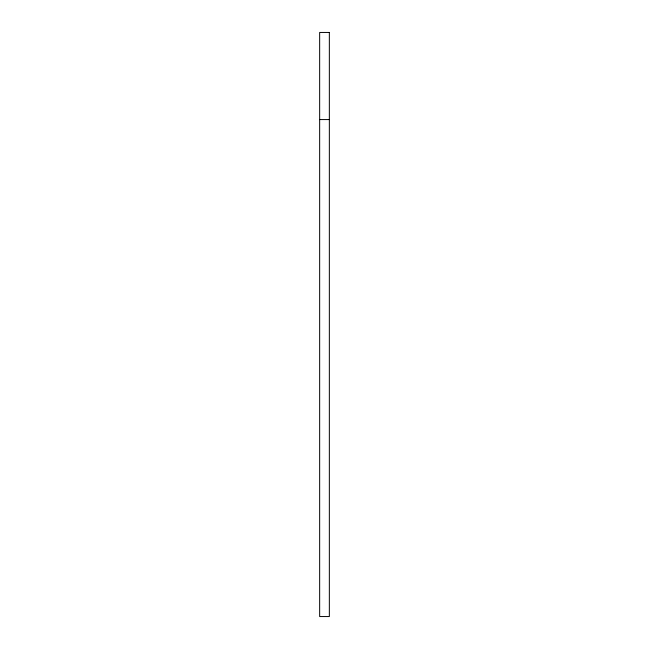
<?xml version="1.0" encoding="UTF-8"?>
<svg xmlns="http://www.w3.org/2000/svg" width="649" height="649" viewBox="0 0 649 649"><rect width="100%" height="100%" fill="white"/><g stroke="black" fill="none" stroke-linecap="round" stroke-linejoin="round"><path stroke-width="0.97" d="M319.657 119.57L329.343 119.57M329.343 32.45L319.657 32.45L319.657 616.55L329.343 616.55L329.343 32.45"/></g></svg>
